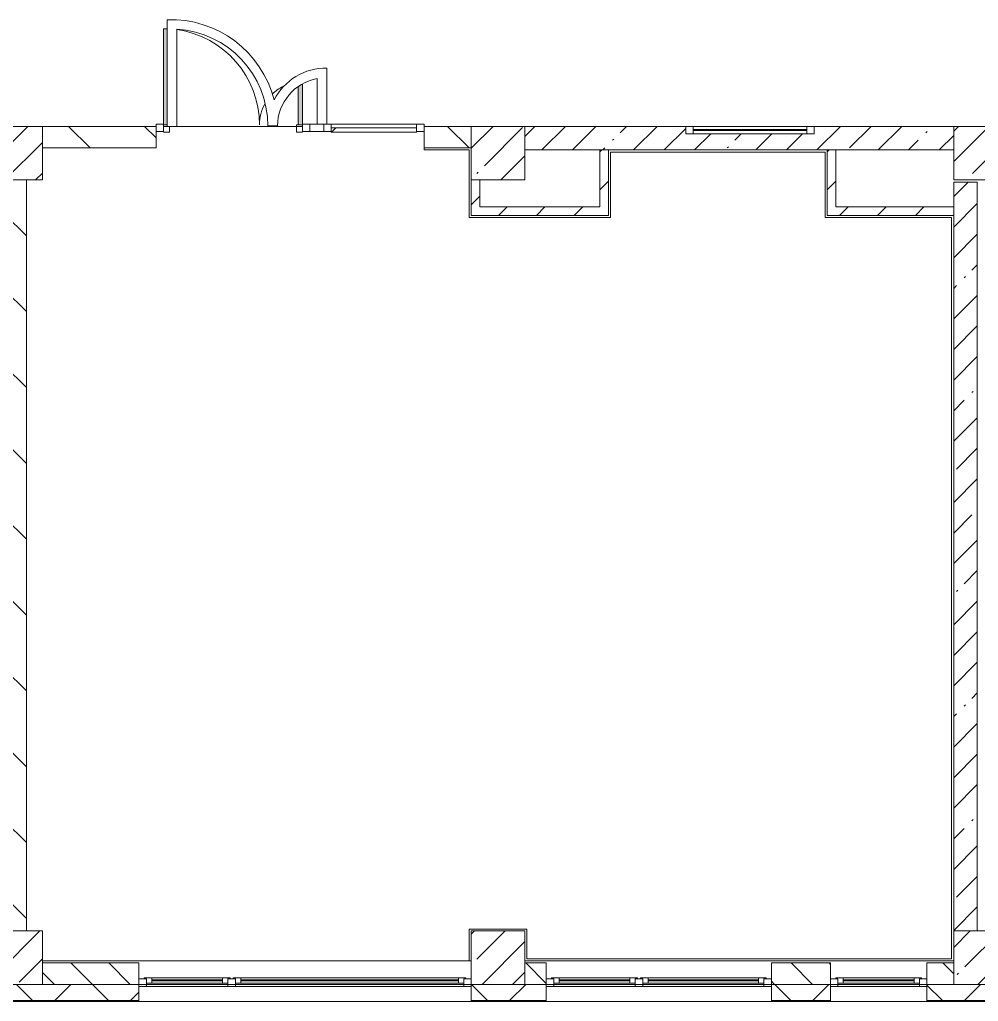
# Model space of a CAD drawing. Header units: millimetres. Extents: x -5524 to 188508, y -8553 to 29000.
# Drawn here: x 118196 to 127138, y -258 to 8895 of the extents above; entities that cross this region are included whole.
import ezdxf

# ---------------------------------------------------------------- set-up
doc = ezdxf.new("R2010")
doc.units = ezdxf.units.MM
for name, color, linetype, lineweight, true_color in [('A-DETL-GENF-4', 7, 'Continuous', 5, 0xaaaaaa), ('A-DOOR-4', 7, 'Continuous', 5, 0xaaaaaa), ('A-DOOR-5', 7, 'Continuous', 5, 0xe2e2e2), ('A-FLOR-2', 7, 'Continuous', 5, 0xaaaaaa)]:
    doc.layers.add(name, color=color, linetype=linetype, lineweight=lineweight, true_color=true_color)
for name, color, linetype, lineweight in [('A-GLAZ-2', 7, 'Continuous', 5), ('A-GLAZ-CURT-2', 7, 'Continuous', 5), ('A-GLAZ-CWMG-2', 7, 'Continuous', 5), ('A-WALL', 7, 'Continuous', 9), ('A-WALL-2', 7, 'Continuous', 5), ('I-WALL-2', 7, 'Continuous', 5), ('S-COLS-2', 7, 'Continuous', 5)]:
    doc.layers.add(name, color=color, linetype=linetype, lineweight=lineweight)
pattern_1 = [(45, (61498, 0), (-285.1231, 285.1231), []), (45, (61783.12, 0), (-285.1231, 285.1231), [504.031, -100.806, 16.764, -84.042])]
pattern_2 = [(135, (61498, 0), (-353.5534, -353.5534), [])]
pattern_3 = [(45, (61498, 0), (-176.7767, 176.7767), [])]

# ---------------------------------------------------------------- blocks, each defined once
blk = doc.blocks.new('BSC_Колонна _Прямоугольная - 500х500-V34-3_6_1_птичка')
at = {"layer": 'S-COLS-2'}
h = blk.add_hatch(dxfattribs=at)
h.set_pattern_fill('FP_47', color=256, style=0, pattern_type=2)
h.set_pattern_definition([(45, (-61160, -7650), (-285.1231, 285.1231), []), (45, (-60874.88, -7650), (-285.123, 285.123), [504.031, -100.806, 16.764, -84.042])])
h.paths.add_polyline_path([(250, -250), (250, 250), (-250, 250), (-250, -250)])
for p, q in [((250, 250), (-250, 250)), ((-250, 250), (-250, -250)), ((250, -250), (250, 250)), ((-250, -250), (250, -250))]:
    blk.add_line(p, q, dxfattribs=at)
blk = doc.blocks.new('BSC_Колонна _Прямоугольная - 500х500-V41-3_6_1_птичка')
at = {"layer": 'S-COLS-2'}
h = blk.add_hatch(dxfattribs=at)
h.set_pattern_fill('FP_54', color=256, style=0, pattern_type=2)
h.set_pattern_definition([(45, (-61160, -150), (-285.123, 285.123), []), (45, (-60874.88, -150), (-285.123, 285.123), [504.031, -100.806, 16.764, -84.042])])
h.paths.add_polyline_path([(250, -250), (250, 250), (-250, 250), (-250, -250)])
for p, q in [((250, 250), (-250, 250)), ((-250, 250), (-250, -250)), ((250, -250), (250, 250)), ((-250, -250), (250, -250))]:
    blk.add_line(p, q, dxfattribs=at)
blk = doc.blocks.new('BSC_Колонна _Прямоугольная - 500х500-V42-3_6_1_птичка')
at = {"layer": 'S-COLS-2'}
h = blk.add_hatch(dxfattribs=at)
h.set_pattern_fill('FP_55', color=256, style=0, pattern_type=2)
h.set_pattern_definition([(45, (-65660, -150), (-285.1231, 285.1231), []), (45, (-65374.88, -150), (-285.1231, 285.1231), [504.031, -100.806, 16.764, -84.042])])
h.paths.add_polyline_path([(250, -250), (250, 250), (-250, 250), (-250, -250)])
for p, q in [((250, 250), (-250, 250)), ((-250, 250), (-250, -250)), ((250, -250), (250, 250)), ((-250, -250), (250, -250))]:
    blk.add_line(p, q, dxfattribs=at)
blk = doc.blocks.new('BSC_Колонна _Прямоугольная - 500х500-V45-3_6_1_птичка')
at = {"layer": 'S-COLS-2'}
h = blk.add_hatch(dxfattribs=at)
h.set_pattern_fill('FP_58', color=256, style=0, pattern_type=2)
h.set_pattern_definition([(45, (-65660, -7650), (-285.1231, 285.1231), []), (45, (-65374.88, -7650), (-285.1231, 285.1231), [504.031, -100.806, 16.764, -84.042])])
h.paths.add_polyline_path([(250, -250), (250, 22), (220, 22), (220, 30), (250, 30), (250, 250), (-250, 250), (-250, -250), (220, -250)])
for p, q in [((220, 250), (-250, 250)), ((-250, 250), (-250, -250)), ((250, -250), (250, 22)), ((-250, -250), (250, -250))]:
    blk.add_line(p, q, dxfattribs=at)
blk = doc.blocks.new('BSC_Колонна _Прямоугольная - 500х500-V53-3_6_1_птичка')
at = {"layer": 'S-COLS-2'}
h = blk.add_hatch(dxfattribs=at)
h.set_pattern_fill('FP_73', color=256, style=0, pattern_type=2)
h.set_pattern_definition([(45, (-56660, -150), (-285.123, 285.123), []), (45, (-56374.88, -150), (-285.123, 285.123), [504.031, -100.806, 16.764, -84.042])])
h.paths.add_polyline_path([(-250, -250), (250, -250), (250, 250), (-250, 250), (-250, 81.2)])
for p, q in [((250, 250), (-250, 250)), ((-250, 250), (-250, -250)), ((250, -250), (250, 250)), ((-250, -250), (250, -250))]:
    blk.add_line(p, q, dxfattribs=at)
blk = doc.blocks.new('BSC_Колонна _Прямоугольная - 500х500-V54-3_6_1_птичка')
at = {"layer": 'S-COLS-2'}
h = blk.add_hatch(dxfattribs=at)
h.set_pattern_fill('FP_74', color=256, style=0, pattern_type=2)
h.set_pattern_definition([(45, (-56660, -7650), (-285.123, 285.123), []), (45, (-56374.88, -7650), (-285.123, 285.123), [504.031, -100.806, 16.764, -84.042])])
h.paths.add_polyline_path([(-250, -250), (250, -250), (250, 250), (-250, 250)])
for p, q in [((250, 250), (-250, 250)), ((-250, 250), (-250, -250)), ((250, -250), (250, 250)), ((-250, -250), (250, -250))]:
    blk.add_line(p, q, dxfattribs=at)
blk = doc.blocks.new('120_Окно_СКБ_2Ст - 120_Окно_СКБ_2Ст 3100х2500 _мал_створка слева_ 2-22446355-3_6_1_птичка')
at = {"layer": 'A-GLAZ-2'}
for p, q in [((-1550, -127), (-1550, -57)), ((-1550, -57), (-1480, -57)), ((1550, -57), (-1550, -57)), ((-1480, -57), (-1480, -127)), ((650, -87), (-1480, -87)), ((-1480, -87), (-1480, -127)), ((-1430, -137), (-1430, -87)), ((600, -137), (600, -87)), ((650, -127), (650, -57)), ((650, -57), (720, -57)), ((650, -127), (650, -87)), ((720, -57), (720, -127)), ((1480, -87), (720, -87)), ((720, -87), (720, -127)), ((770, -137), (770, -87)), ((1430, -137), (1430, -87)), ((1480, -127), (1480, -57)), ((1480, -57), (1550, -57)), ((1480, -127), (1480, -87)), ((1550, -57), (1550, -127)), ((-1480, -127), (-1550, -127)), ((-1550, -127), (-1500, -127)), ((-1480, -127), (-1500, -127)), ((-1500, -127), (-1500, -137)), ((-1500, -137), (670, -137)), ((670, -137), (-1500, -137)), ((-1430, -107), (600, -107)), ((600, -117), (-1430, -117)), ((720, -127), (650, -127)), ((670, -127), (650, -127)), ((670, -127), (700, -127)), ((670, -137), (670, -127)), ((720, -127), (700, -127)), ((700, -127), (700, -137)), ((700, -137), (1500, -137)), ((1500, -137), (700, -137)), ((770, -107), (1430, -107)), ((1430, -117), (770, -117)), ((1550, -127), (1480, -127)), ((1500, -127), (1480, -127)), ((1500, -127), (1550, -127)), ((1500, -137), (1500, -127))]:
    blk.add_line(p, q, dxfattribs=at)
blk = doc.blocks.new('120_Окно_СКБ_1Ст - 120_Окно_СКБ_1Ст 900х2500_h_-V60-3_6_1_птичка')
at = {"layer": 'A-GLAZ-2'}
for p, q in [((-450, -127), (-450, -57)), ((-450, -57), (-380, -57)), ((450, -57), (-450, -57)), ((-380, -57), (-380, -127)), ((380, -87), (-380, -87)), ((-380, -87), (-380, -127)), ((-330, -137), (-330, -87)), ((330, -137), (330, -87)), ((380, -127), (380, -57)), ((380, -57), (450, -57)), ((380, -127), (380, -87)), ((450, -57), (450, -127)), ((-380, -127), (-450, -127)), ((-450, -127), (-400, -127)), ((-380, -127), (-400, -127)), ((-400, -127), (-400, -137)), ((-400, -137), (400, -137)), ((400, -137), (-400, -137)), ((-330, -107), (330, -107)), ((330, -117), (-330, -117)), ((450, -127), (380, -127)), ((400, -127), (380, -127)), ((400, -127), (450, -127)), ((400, -137), (400, -127))]:
    blk.add_line(p, q, dxfattribs=at)
blk = doc.blocks.new('120_Окно_СКБ_2Ст - 120_Окно_СКБ_2Ст 2100х2400 _мал створка справа_-V61-3_6_1_птичка')
at = {"layer": 'A-GLAZ-2'}
for p, q in [((-1050, -127), (-1050, -57)), ((-1050, -57), (-980, -57)), ((1050, -57), (-1050, -57)), ((-980, -57), (-980, -127)), ((150, -87), (-980, -87)), ((-980, -87), (-980, -127)), ((-930, -137), (-930, -87)), ((100, -137), (100, -87)), ((150, -127), (150, -57)), ((150, -57), (220, -57)), ((150, -127), (150, -87)), ((220, -57), (220, -127)), ((980, -87), (220, -87)), ((220, -87), (220, -127)), ((270, -137), (270, -87)), ((930, -137), (930, -87)), ((980, -127), (980, -57)), ((980, -57), (1050, -57)), ((980, -127), (980, -87)), ((1050, -57), (1050, -127)), ((-980, -127), (-1050, -127)), ((-1050, -127), (-1000, -127)), ((-980, -127), (-1000, -127)), ((-1000, -127), (-1000, -137)), ((-1000, -137), (170, -137)), ((170, -137), (-1000, -137)), ((-930, -107), (100, -107)), ((100, -117), (-930, -117)), ((220, -127), (150, -127)), ((170, -127), (150, -127)), ((170, -127), (200, -127)), ((170, -137), (170, -127)), ((220, -127), (200, -127)), ((200, -127), (200, -137)), ((200, -137), (1000, -137)), ((1000, -137), (200, -137)), ((270, -107), (930, -107)), ((930, -117), (270, -117)), ((1050, -127), (980, -127)), ((1000, -127), (980, -127)), ((1000, -127), (1050, -127)), ((1000, -137), (1000, -127))]:
    blk.add_line(p, q, dxfattribs=at)
blk = doc.blocks.new('Прямоугольный импост - 50 x 70 мм-V166-3_6_1_птичка')
at = {"layer": 'A-GLAZ-CWMG-2'}
for p, q in [((-70, 35), (0, 35)), ((-70, -35), (-70, 35)), ((0, 35), (0, -35)), ((0, -35), (-70, -35))]:
    blk.add_line(p, q, dxfattribs=at)
blk = doc.blocks.new('Дверь_Витражная_остекление_ - ДВН_ДАО_Главный вход_1200 в свету-V175-3_6_1_птичка')
at = {"layer": 'A-DOOR-5'}
for points in [[(-647.5, 30), (-613.5, 35), (-613.5, 925), (-647.5, 921), (-647.5, 35)], [(607.5, 30), (647.5, 35), (647.5, 409.8), (607.5, 377.7), (607.5, 35)]]:
    blk.add_hatch(color=256, dxfattribs=at).paths.add_polyline_path(points)
at = {"layer": 'A-DETL-GENF-4'}
for p, q in [((-613.5, 925), (-647.5, 925)), ((-647.5, 925), (-647.5, 35)), ((607.5, 384.3), (607.5, 30)), ((647.5, 35), (647.5, 409.8)), ((-647.5, 30), (-613.5, 30)), ((-613.5, 30), (-647.5, 30)), ((-592.5, -40), (-592.5, 14.3)), ((592.5, -40), (592.5, 30)), ((592.5, 30), (647.5, 30)), ((607.5, 30), (647.5, 30)), ((-647.5, -40), (-592.5, -40)), ((647.5, -40), (592.5, -40))]:
    blk.add_line(p, q, dxfattribs=at)
at = {"layer": 'A-DOOR-4'}
for p, q in [((-647.5, 925), (-647.5, 35)), ((647.5, 409.8), (647.5, 35))]:
    blk.add_line(p, q, dxfattribs=at)
for centre, radius, start, end in [((-647.5, 30), 895, 87.78643, 90), ((-647.5, 30), 895, 360, 81.92896), ((647.5, 30), 400, 116.90086, 134.57164), ((647.5, 30), 400, 151.2391, 180)]:
    blk.add_arc(centre, radius, start, end, dxfattribs=at)
blk = doc.blocks.new('Системная панель - Стемалит - 40мм-V168-3_6_1_птичка')
at = {"layer": 'A-GLAZ-CURT-2'}
for p, q in [((65, 35), (-65, 35)), ((-65, 35), (-65, -35)), ((65, -35), (65, 35)), ((-65, -35), (65, -35))]:
    blk.add_line(p, q, dxfattribs=at)
blk = doc.blocks.new('Прямоугольный импост - 50 x 70 мм-V169-3_6_1_птичка')
at = {"layer": 'A-GLAZ-CWMG-2'}
for p, q in [((-35, 35), (35, 35)), ((-35, -35), (-35, 35)), ((35, 35), (35, -35)), ((35, -35), (-35, -35))]:
    blk.add_line(p, q, dxfattribs=at)
blk = doc.blocks.new('Прямоугольный импост - 50 x 70 мм-V170-3_6_1_птичка')
at = {"layer": 'A-GLAZ-CWMG-2'}
for p, q in [((0, 35), (-70, 35)), ((-70, 35), (-70, -35)), ((0, -35), (0, 35)), ((-70, -35), (0, -35))]:
    blk.add_line(p, q, dxfattribs=at)
blk = doc.blocks.new('Системная панель - Стекло - 40мм-V176-3_6_1_птичка')
at = {"layer": 'A-GLAZ-CURT-2'}
h = blk.add_hatch(dxfattribs=at)
h.set_pattern_fill('FP_149', color=256, style=0, pattern_type=2)
h.set_pattern_definition([(45, (-60502.5, -7385.7), (-1414.214, 1414.214), [1000, -3000]), (45, (-61502.5, -7885.7), (-1414.214, 1414.214), [3000, -1000]), (45, (-59502.5, -8385.7), (-1414.214, 1414.214), [1000, -3000])])
h.paths.add_polyline_path([(397.5, -40), (397.5, 0), (-397.5, 0), (-397.5, -40), (-339.3, -40)])
for p, q in [((397.5, 0), (-397.5, 0)), ((-397.5, 0), (-397.5, -40)), ((397.5, -40), (397.5, 0)), ((-397.5, -40), (397.5, -40))]:
    blk.add_line(p, q, dxfattribs=at)
blk = doc.blocks.new('Прямоугольный импост - 50 x 70 мм-V172-3_6_1_птичка')
at = {"layer": 'A-GLAZ-CWMG-2'}
for p, q in [((-35, 35), (35, 35)), ((-35, -35), (-35, 35)), ((35, 35), (35, -35)), ((35, -35), (-35, -35))]:
    blk.add_line(p, q, dxfattribs=at)
blk = doc.blocks.new('Прямоугольный импост - 50 x 70 мм-V173-3_6_1_птичка')
at = {"layer": 'A-GLAZ-CWMG-2'}
blk.add_line((42060, 7920), (41265, 7920), dxfattribs=at)
blk = doc.blocks.new('120_Окно_СКБ_1Ст - 120_Окно_СКБ_1Ст 400х1200 EI30-V179-3_6_1_птичка')
at = {"layer": 'A-GLAZ-2'}
for p, q in [((-600, 40), (-600, 110)), ((-600, 110), (-530, 110)), ((600, 110), (-600, 110)), ((-530, 110), (-530, 40)), ((530, 40), (530, 110)), ((530, 110), (600, 110)), ((600, 110), (600, 40)), ((-530, 40), (-600, 40)), ((-600, 40), (600, 40)), ((530, 80), (-530, 80)), ((530, 70), (-530, 70)), ((600, 40), (530, 40))]:
    blk.add_line(p, q, dxfattribs=at)

msp = doc.modelspace()

# ---------------------------------------------------------------- hatches: boundary and pattern name
at = {"layer": 'A-WALL-2'}
h = msp.add_hatch(dxfattribs=at)
h.set_pattern_fill('FP_66', color=256, style=0, pattern_type=2)
h.set_pattern_definition([(135, (61498, 0), (-176.7767, -176.7767), [])])
h.paths.add_polyline_path([(123108, -100), (123108, 100), (122908, 100), (122908, -100), (123025.6, -100)])
h.paths.add_polyline_path([(126908, -100), (126908, 100), (126658, 100), (126658, -100), (126754.3, -100)])
h.paths.add_polyline_path([(125758, -100), (125758, 100), (125208, 100), (125208, -100)])
h.paths.add_polyline_path([(109408, -100), (109658, -100), (109658, 100), (109408, 100), (109408, 5.7)])
h.paths.add_polyline_path([(111758, -100), (112508, -100), (112508, 100), (111758, 100)])
h.paths.add_polyline_path([(113908, -100), (114158, -100), (114158, 100), (113908, 100), (113908, 33.3)])
h.paths.add_polyline_path([(117008, -100), (117008, 100), (116258, 100), (116258, -100), (116500.3, -100)])
h.paths.add_polyline_path([(118408, -100), (119308, -100), (119308, 100), (118408, 100), (118408, -52.2)])
h.paths.add_polyline_path([(104408, -100), (104408, 100), (104158, 100), (104158, -100)])
h.paths.add_polyline_path([(99988, -100), (100038, -100), (100038, 100), (99988, 100)])
h.paths.add_polyline_path([(105808, -100), (105808, 100), (104908, 100), (104908, -100), (105314.1, -100)])
h.paths.add_polyline_path([(102638, -100), (103258, -100), (103258, 100), (102638, 100)])
h = msp.add_hatch(dxfattribs=at)
h.set_pattern_fill('FP_68', color=256, style=0, pattern_type=2)
h.set_pattern_definition([(45, (61498, 0), (-353.5534, 353.5534), []), (135, (61498, 0), (-353.5534, -353.5534), [])])
h.paths.add_polyline_path([(137198, -250), (137198, -100), (133058, -100), (133058, -250), (137008.3, -250)])
h.paths.add_polyline_path([(123108, -250), (123108, -100), (122408, -100), (122408, -250), (123025.6, -250)])
h.paths.add_polyline_path([(125208, -250), (125758, -250), (125758, -100), (125208, -100)])
h.paths.add_polyline_path([(127408, -250), (127658, -250), (127658, -100), (126658, -100), (126658, -250), (126908, -250)])
h.paths.add_polyline_path([(131415.2, -250), (132158, -250), (132158, -100), (128558, -100), (128558, -250), (129550.9, -250)])
h.paths.add_polyline_path([(118364.7, -250), (119308, -250), (119308, -100), (118125.1, -100), (118125.1, -250)])
at = {"layer": 'I-WALL-2'}
h = msp.add_hatch(dxfattribs=at)
h.set_pattern_fill('FP_67', color=256, style=0, pattern_type=2)
h.set_pattern_definition(pattern_2)
h.paths.add_polyline_path([(122093.4, 7700), (122408, 7700), (122408, 7900), (121968, 7900), (121968, 7700)])
h.paths.add_polyline_path([(118408, 7700), (119468, 7700), (119468, 7900), (118408, 7900)])
h = msp.add_hatch(dxfattribs=at)
h.set_pattern_fill('FP_64', color=256, style=0, pattern_type=2)
h.set_pattern_definition(pattern_1)
h.paths.add_polyline_path([(125728, 7680), (126908, 7680), (126908, 7900), (125608, 7900), (125608, 7830), (124408, 7830), (124408, 7900), (122908, 7900), (122908, 7680), (123957.8, 7680)])
h = msp.add_hatch(dxfattribs=at)
h.set_pattern_fill('FP_69', color=256, style=0, pattern_type=2)
h.set_pattern_definition(pattern_3)
h.paths.add_polyline_path([(123688, 7150), (123688, 7680), (123608, 7680), (123608, 7150)])
h = msp.add_hatch(dxfattribs=at)
h.set_pattern_fill('FP_69', color=256, style=0, pattern_type=2)
h.set_pattern_definition(pattern_3)
h.paths.add_polyline_path([(125808, 7070), (125808, 7680), (125728, 7680), (125728, 7070)])
h = msp.add_hatch(dxfattribs=at)
h.set_pattern_fill('FP_67', color=256, style=0, pattern_type=2)
h.set_pattern_definition(pattern_2)
h.paths.add_polyline_path([(118058.7, 400), (118258.7, 400), (118258.7, 7400), (118058.7, 7400), (118058.7, 809.6)])
h = msp.add_hatch(dxfattribs=at)
h.set_pattern_fill('FP_69', color=256, style=0, pattern_type=2)
h.set_pattern_definition(pattern_3)
h.paths.add_polyline_path([(122488, 7150), (122488, 7400), (122408, 7400), (122408, 7150)])
h = msp.add_hatch(dxfattribs=at)
h.set_pattern_fill('FP_64', color=256, style=0, pattern_type=2)
h.set_pattern_definition(pattern_1)
h.paths.add_polyline_path([(126908, 400), (127128, 400), (127128, 7380), (126908, 7380), (126908, 809.6)])
h = msp.add_hatch(dxfattribs=at)
h.set_pattern_fill('FP_69', color=256, style=0, pattern_type=2)
h.set_pattern_definition(pattern_3)
h.paths.add_polyline_path([(122408, 7070), (123688, 7070), (123688, 7150), (122408, 7150)])
h = msp.add_hatch(dxfattribs=at)
h.set_pattern_fill('FP_69', color=256, style=0, pattern_type=2)
h.set_pattern_definition(pattern_3)
h.paths.add_polyline_path([(126908, 7070), (126908, 7150), (125808, 7150), (125808, 7070), (125822.1, 7070)])

# ---------------------------------------------------------------- linework, layer by layer
at = {"layer": 'A-FLOR-2'}
for p, q in [((119572, 8894.4), (119572, 7900)), ((119662, 7900), (119662, 8806.8)), ((121062.2, 7920.7), (121062.2, 8443.9)), ((120972.2, 8346.4), (120972.2, 7920.7)), ((119572, 7900), (119538, 7900)), ((119572, 7900), (119662, 7900)), ((120833, 7900), (119662, 7900)), ((120510.7, 7903.5), (120600.7, 7903.5)), ((121968, 7680), (121968, 7700)), ((122388, 7680), (121968, 7680)), ((122388, 7050), (122388, 7680)), ((125708, 7660), (123708, 7660)), ((123708, 7660), (123708, 7050)), ((125708, 7050), (125708, 7660)), ((123708, 7050), (122388, 7050)), ((126888, 7050), (125708, 7050)), ((126888, 140), (126888, 7050)), ((122388, 120), (122388, 415)), ((122388, 415), (122928, 415)), ((122928, 415), (122928, 140)), ((122928, 140), (126888, 140))]:
    msp.add_line(p, q, dxfattribs=at)
for centre, radius, start, end in [((119605.7, 7900), 995, 14.33829, 91.93805), ((119605.6, 7903.5), 905, 360, 86.42904), ((121054.7, 7900), 544, 89.21005, 153.06648), ((121054.7, 7900), 454, 100.46985, 179.55829)]:
    msp.add_arc(centre, radius, start, end, dxfattribs=at)
at = {"layer": 'A-WALL'}
for p, q in [((123688, 7680), (123608, 7680)), ((125808, 7680), (125728, 7680)), ((126908, 7070), (126908, 7150)), ((118408, -100), (119308, -100)), ((122908, -100), (123108, -100)), ((125208, -100), (125758, -100)), ((126908, -100), (126658, -100)), ((117908, -250), (119308, -250)), ((117908, -253), (119308, -253)), ((122408, -250), (123108, -250)), ((122408, -253), (123108, -253)), ((125208, -250), (125758, -250)), ((125208, -253), (125758, -253)), ((126658, -250), (127658, -250)), ((126658, -253), (127658, -253))]:
    msp.add_line(p, q, dxfattribs=at)
at = {"layer": 'A-WALL-2'}
for p, q in [((119308, 100), (118408, 100)), ((119308, -258), (119308, 100)), ((123108, 100), (122908, 100)), ((123108, -258), (123108, 100)), ((125758, 100), (125208, 100)), ((125208, 100), (125208, -258)), ((125758, -258), (125758, 100)), ((126908, 100), (126658, 100)), ((126658, 100), (126658, -258)), ((119308, -100), (122408, -100)), ((122408, -100), (122408, -258)), ((123108, -100), (125208, -100)), ((125758, -100), (126658, -100)), ((125758, -258), (111758, -258)), ((125758, -258), (137356, -258))]:
    msp.add_line(p, q, dxfattribs=at)
at = {"layer": 'I-WALL-2'}
for p, q in [((119468, 7900), (118408, 7900)), ((119468, 7700), (119468, 7900)), ((122408, 7900), (121968, 7900)), ((121968, 7900), (121968, 7700)), ((124408, 7900), (122908, 7900)), ((126908, 7900), (125608, 7900)), ((118408, 7700), (119468, 7700)), ((121968, 7700), (122408, 7700)), ((122908, 7680), (123608, 7680)), ((123608, 7680), (123608, 7150)), ((123688, 7070), (123688, 7680)), ((123688, 7680), (125728, 7680)), ((125728, 7680), (125728, 7070)), ((125808, 7150), (125808, 7680)), ((125808, 7680), (126908, 7680)), ((118258.7, 400), (118258.7, 7400)), ((122408, 7400), (122408, 7070)), ((122488, 7150), (122488, 7400)), ((126908, 7380), (126908, 7150)), ((127128, 7380), (126908, 7380)), ((127128, 400), (127128, 7380)), ((123608, 7150), (122488, 7150)), ((126908, 7150), (125808, 7150)), ((122408, 7070), (123688, 7070)), ((125728, 7070), (126908, 7070)), ((126908, 7070), (126908, 400)), ((118408, 120), (122408, 120)), ((122908, 120), (126908, 120))]:
    msp.add_line(p, q, dxfattribs=at)

# ---------------------------------------------------------------- block references
at = {"layer": 'A-DOOR-4'}
msp.add_blockref('Дверь_Витражная_остекление_ - ДВН_ДАО_Главный вход_1200 в свету-V175-3_6_1_птичка', (120185.5, 7885.7), dxfattribs=at)
at = {"layer": 'A-GLAZ-2'}
msp.add_blockref('120_Окно_СКБ_1Ст - 120_Окно_СКБ_1Ст 400х1200 EI30-V179-3_6_1_птичка', (125008, 7790), dxfattribs=at)
at = {"layer": 'A-GLAZ-2', "rotation": 180}
for name, p in [('120_Окно_СКБ_2Ст - 120_Окно_СКБ_2Ст 3100х2500 _мал_створка слева_ 2-22446355-3_6_1_птичка', (120858, -175)), ('120_Окно_СКБ_2Ст - 120_Окно_СКБ_2Ст 2100х2400 _мал створка справа_-V61-3_6_1_птичка', (124158, -175)), ('120_Окно_СКБ_1Ст - 120_Окно_СКБ_1Ст 900х2500_h_-V60-3_6_1_птичка', (126208, -175))]:
    msp.add_blockref(name, p, dxfattribs=at)
at = {"layer": 'A-GLAZ-CURT-2'}
for name, p in [('Системная панель - Стемалит - 40мм-V168-3_6_1_птичка', (120968, 7885.7)), ('Системная панель - Стекло - 40мм-V176-3_6_1_птичка', (121500.5, 7885.7))]:
    msp.add_blockref(name, p, dxfattribs=at)
at = {"layer": 'A-GLAZ-CWMG-2', "rotation": 180}
msp.add_blockref('Прямоугольный импост - 50 x 70 мм-V170-3_6_1_птичка', (119468, 7885.7), dxfattribs=at)
at = {"layer": 'A-GLAZ-CWMG-2', "extrusion": (0, 0, -1), "rotation": 180}
for name, p in [('Прямоугольный импост - 50 x 70 мм-V169-3_6_1_птичка', (-120868, 7885.7)), ('Прямоугольный импост - 50 x 70 мм-V172-3_6_1_птичка', (-121068, 7885.7)), ('Прямоугольный импост - 50 x 70 мм-V166-3_6_1_птичка', (-121968, 7885.7))]:
    msp.add_blockref(name, p, dxfattribs=at)
at = {"layer": 'A-GLAZ-CWMG-2'}
msp.add_blockref('Прямоугольный импост - 50 x 70 мм-V173-3_6_1_птичка', (79838, 0.7), dxfattribs=at)
at = {"layer": 'S-COLS-2'}
for name, p in [('BSC_Колонна _Прямоугольная - 500х500-V54-3_6_1_птичка', (118158, 7650)), ('BSC_Колонна _Прямоугольная - 500х500-V34-3_6_1_птичка', (122658, 7650)), ('BSC_Колонна _Прямоугольная - 500х500-V45-3_6_1_птичка', (127158, 7650)), ('BSC_Колонна _Прямоугольная - 500х500-V53-3_6_1_птичка', (118158, 150)), ('BSC_Колонна _Прямоугольная - 500х500-V41-3_6_1_птичка', (122658, 150)), ('BSC_Колонна _Прямоугольная - 500х500-V42-3_6_1_птичка', (127158, 150))]:
    msp.add_blockref(name, p, dxfattribs=at)

doc.saveas('drawing.dxf')
